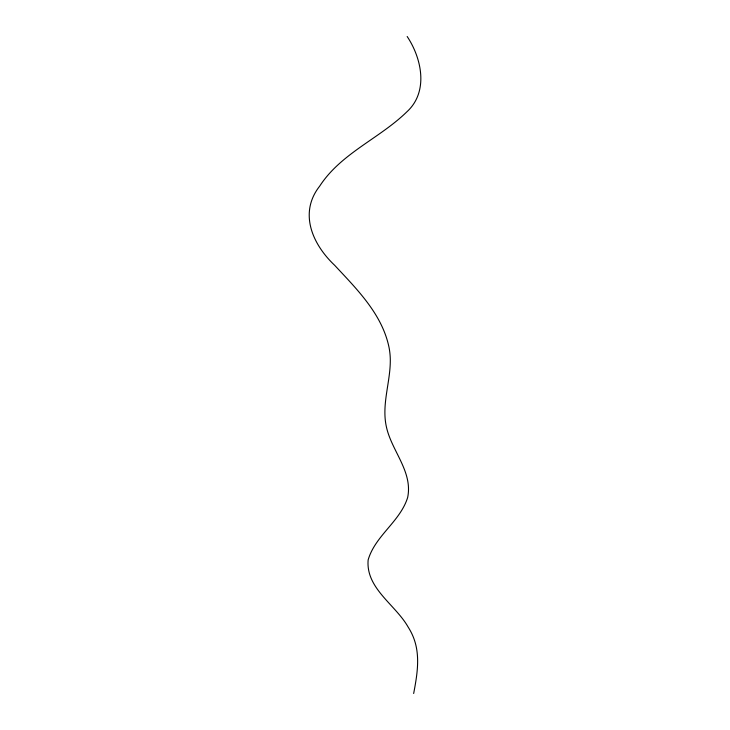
<?xml version="1.0" encoding="UTF-8"?>
<svg xmlns="http://www.w3.org/2000/svg" width="730" height="730" viewBox="0 0 730 730"><rect width="100%" height="100%" fill="white"/><g stroke="black" fill="none" stroke-linecap="round" stroke-linejoin="round"><path stroke-width="1.09" d="M413.664 693.5C417.022 675.661 420.389 656.671 414.065 639.069A144.403 83.366 0 0 0 408.134 627.052C395.532 604.686 365.684 588.417 368.139 559.928C375.202 535.619 400.149 521.621 407.659 497.495C412.979 471.68 391.672 450.994 386.435 427.032C381.388 404.73 390.358 382.62 390.304 360.291A206.855 119.428 0 0 0 389.026 347.37C382.137 314.082 356.952 289.262 334.659 265.291C312.604 244.486 298.488 213.096 319.658 186.177C341.065 153.19 379.518 138.545 406.902 111.79C428.765 91.834 421.812 58.482 407.167 36.5"/></g></svg>
